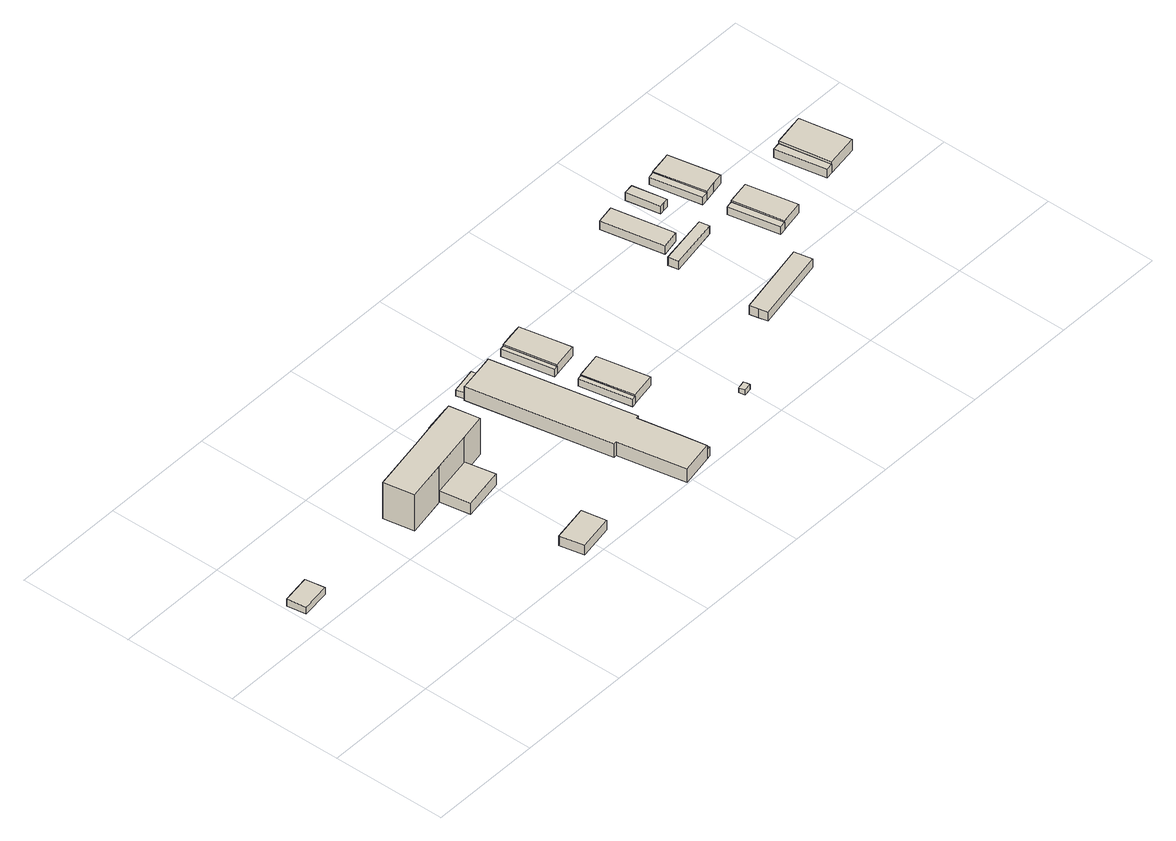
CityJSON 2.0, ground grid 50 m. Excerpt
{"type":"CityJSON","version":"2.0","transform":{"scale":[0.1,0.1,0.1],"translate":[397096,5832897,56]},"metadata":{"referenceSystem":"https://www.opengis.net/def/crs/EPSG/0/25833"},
"CityObjects":{
"building1":{"type":"Building","attributes":{"Gemeindeschluessel":"11000003","BezugspunktDach":"2200","function":"31001_2000","measuredHeight":3.43,"storeysAboveGround":1},"address":[{"country":"Germany","locality":"Berlin","thoroughfareNumber":"31","thoroughfareName":"Am Sandhaus"}],"geometry":[{"type":"Solid","lod":"1","boundaries":[[[[0,1,2,3]],[[4,5,6,7]],[[4,7,3,2]],[[5,4,2,1]],[[6,5,1,0]],[[7,6,0,3]]]]}]},
"building2":{"type":"Building","attributes":{"Gemeindeschluessel":"11000003","BezugspunktDach":"2200","function":"31001_3024","measuredHeight":4.75,"storeysAboveGround":1},"address":[{"country":"Germany","locality":"Berlin","thoroughfareNumber":"31 (4)","thoroughfareName":"Am Sandhaus"}],"geometry":[{"type":"Solid","lod":"1","boundaries":[[[[8,9,10,11]],[[12,13,14,15]],[[12,15,11,10]],[[13,12,10,9]],[[14,13,9,8]],[[15,14,8,11]]]]}]},
"building3":{"type":"Building","attributes":{"Gemeindeschluessel":"11000003","BezugspunktDach":"2200","function":"31001_3024","measuredHeight":17.57,"storeysAboveGround":5},"address":[{"country":"Germany","locality":"Berlin","thoroughfareNumber":"31","thoroughfareName":"Am Sandhaus"}],"geometry":[{"type":"Solid","lod":"1","boundaries":[[[[16,17,18,19,20,21,22,23,24]],[[25,26,27,28,29,30,31,32,33]],[[25,33,24,23]],[[26,25,23,22]],[[27,26,22,21]],[[28,27,21,20]],[[29,28,20,19]],[[30,29,19,18]],[[31,30,18,17]],[[32,31,17,16]],[[33,32,16,24]]]]}]},
"building4":{"type":"Building","attributes":{"Gemeindeschluessel":"11000003","BezugspunktDach":"2200","function":"31001_3024","measuredHeight":5.42,"storeysAboveGround":1},"address":[{"country":"Germany","locality":"Berlin","thoroughfareNumber":"31 (3)","thoroughfareName":"Am Sandhaus"}],"geometry":[{"type":"Solid","lod":"1","boundaries":[[[[34,35,36,37]],[[38,39,40,41]],[[38,41,37,36]],[[39,38,36,35]],[[40,39,35,34]],[[41,40,34,37]]]]}]},
"building5":{"type":"Building","attributes":{"Gemeindeschluessel":"11000003","BezugspunktDach":"2200","function":"31001_3024","measuredHeight":5.18,"storeysAboveGround":1},"address":[{"country":"Germany","locality":"Berlin","thoroughfareNumber":"31 (1)","thoroughfareName":"Am Sandhaus"}],"geometry":[{"type":"Solid","lod":"1","boundaries":[[[[42,43,44,45,46]],[[47,26,25,48,49]],[[47,49,46,45]],[[26,47,45,44]],[[25,26,44,43]],[[48,25,43,42]],[[49,48,42,46]]]]}]},
"building6":{"type":"Building","attributes":{"Gemeindeschluessel":"11000003","BezugspunktDach":"2200","function":"31001_3024","measuredHeight":3.55,"storeysAboveGround":1},"address":[{"country":"Germany","locality":"Berlin","thoroughfareNumber":"31 (2)","thoroughfareName":"Am Sandhaus"}],"geometry":[{"type":"Solid","lod":"1","boundaries":[[[[50,51,52,53,54]],[[55,56,57,58,59]],[[55,59,54,53]],[[56,55,53,52]],[[57,56,52,51]],[[58,57,51,50]],[[59,58,50,54]]]]}]},
"building7":{"type":"Building","attributes":{"Gemeindeschluessel":"11000003","BezugspunktDach":"2200","function":"51009_1610","measuredHeight":3.74,"storeysAboveGround":0},"address":[{"country":"Germany","locality":"Berlin"}],"geometry":[{"type":"Solid","lod":"1","boundaries":[[[[54,53,60,61,62]],[[63,64,65,66,67]],[[63,67,62,61]],[[64,63,61,60]],[[65,64,60,53]],[[66,65,53,54]],[[67,66,54,62]]]]}]},
"building8":{"type":"Building","attributes":{"Gemeindeschluessel":"11000003","function":"31001_3024"},"address":[{"country":"Germany","locality":"Berlin","thoroughfareNumber":"31 (5)","thoroughfareName":"Am Sandhaus"}],"children":["building8-1","building8-2"]},
"building8-1":{"type":"BuildingPart","attributes":{"BezugspunktDach":"2200","measuredHeight":6.76,"storeysAboveGround":2},"parents":["building8"],"geometry":[{"type":"MultiSurface","lod":"1","boundaries":[[[68,69,70,71,72,73,74,75,76,77,78]],[[79,80,81,82,83,84,85,86,87,88,89]],[[79,89,78,77]],[[80,79,77,76]],[[81,80,76,75]],[[82,81,75,74]],[[83,82,74,73]],[[84,83,73,72]],[[85,84,90,91,92,93,72,71]],[[86,85,71,70]],[[87,86,70,69]],[[88,87,69,68]],[[89,88,68,78]],[[93,92,91,90]]]}]},
"building8-2":{"type":"BuildingPart","attributes":{"BezugspunktDach":"2200","measuredHeight":4.42,"storeysAboveGround":2},"parents":["building8"],"geometry":[{"type":"MultiSurface","lod":"1","boundaries":[[[92,94,95,93]],[[96,97,91,90]],[[96,90,93,95]],[[97,96,95,94]],[[91,97,94,92]],[[91,98,92,93,90]]]}]},
"building9":{"type":"Building","attributes":{"Gemeindeschluessel":"11000003","BezugspunktDach":"2200","function":"51009_1610","measuredHeight":3.31,"storeysAboveGround":0},"address":[{"country":"Germany","locality":"Berlin"}],"geometry":[{"type":"Solid","lod":"1","boundaries":[[[[99,100,101,102]],[[103,104,105,106]],[[103,106,102,101]],[[104,103,101,100]],[[105,104,100,99]],[[106,105,99,102]]]]}]},
"building10":{"type":"Building","attributes":{"Gemeindeschluessel":"11000003","BezugspunktDach":"2200","function":"51009_1610","measuredHeight":3.6,"storeysAboveGround":0},"address":[{"country":"Germany","locality":"Berlin"}],"geometry":[{"type":"Solid","lod":"1","boundaries":[[[[107,108,109,110]],[[111,112,113,114]],[[111,114,110,109]],[[112,111,109,108]],[[113,112,108,107]],[[114,113,107,110]]]]}]},
"building11":{"type":"Building","attributes":{"Gemeindeschluessel":"11000003","BezugspunktDach":"2200","function":"51009_1610","measuredHeight":3.65,"storeysAboveGround":0},"address":[{"country":"Germany","locality":"Berlin"}],"geometry":[{"type":"Solid","lod":"1","boundaries":[[[[115,116,117,118]],[[119,120,121,122]],[[119,122,118,117]],[[120,119,117,116]],[[121,120,116,115]],[[122,121,115,118]]]]}]},
"building12":{"type":"Building","attributes":{"Gemeindeschluessel":"11000003","BezugspunktDach":"2200","function":"31001_2000","measuredHeight":4.79,"storeysAboveGround":1},"address":[{"country":"Germany","locality":"Berlin","thoroughfareNumber":"19 (2)","thoroughfareName":"Am Sandhaus"}],"geometry":[{"type":"Solid","lod":"1","boundaries":[[[[123,124,125,126]],[[127,128,129,130]],[[127,130,126,125]],[[128,127,125,124]],[[129,128,124,123]],[[130,129,123,126]]]]}]},
"building13":{"type":"Building","attributes":{"Gemeindeschluessel":"11000003","BezugspunktDach":"2200","function":"31001_2000","measuredHeight":4.83,"storeysAboveGround":1},"address":[{"country":"Germany","locality":"Berlin","thoroughfareNumber":"19 (1)","thoroughfareName":"Am Sandhaus"}],"geometry":[{"type":"Solid","lod":"1","boundaries":[[[[131,132,133,134,135]],[[136,137,138,120,119]],[[136,119,135,134]],[[137,136,134,133]],[[138,137,133,132]],[[120,138,132,131]],[[119,120,131,135]]]]}]},
"building14":{"type":"Building","attributes":{"Gemeindeschluessel":"11000003","BezugspunktDach":"2200","function":"31001_2000","measuredHeight":2.98,"storeysAboveGround":1},"address":[{"country":"Germany","locality":"Berlin","thoroughfareNumber":"19 (3)","thoroughfareName":"Am Sandhaus"}],"geometry":[{"type":"Solid","lod":"1","boundaries":[[[[139,140,141,142,143]],[[144,145,146,147,148]],[[144,148,143,142]],[[145,144,142,141]],[[146,145,141,140]],[[147,146,140,139]],[[148,147,139,143]]]]}]},
"building15":{"type":"Building","attributes":{"Gemeindeschluessel":"11000003","BezugspunktDach":"2200","function":"31001_2000","measuredHeight":4.86,"storeysAboveGround":1},"address":[{"country":"Germany","locality":"Berlin","thoroughfareNumber":"19 (4)","thoroughfareName":"Am Sandhaus"}],"geometry":[{"type":"Solid","lod":"1","boundaries":[[[[149,150,151,152,153,154]],[[155,156,157,158,159,160]],[[155,160,154,153]],[[156,155,153,152]],[[157,156,152,151]],[[158,157,151,150]],[[159,158,150,149]],[[160,159,149,154]]]]}]},
"building16":{"type":"Building","attributes":{"Gemeindeschluessel":"11000003","BezugspunktDach":"2200","function":"31001_2000","measuredHeight":4.54,"storeysAboveGround":1},"address":[{"country":"Germany","locality":"Berlin","thoroughfareNumber":"19","thoroughfareName":"Am Sandhaus"}],"geometry":[{"type":"Solid","lod":"1","boundaries":[[[[161,162,163,164]],[[165,166,167,168]],[[165,168,164,163]],[[166,165,163,162]],[[167,166,162,161]],[[168,167,161,164]]]]}]},
"building17":{"type":"Building","attributes":{"Gemeindeschluessel":"11000003","BezugspunktDach":"2200","function":"31001_2000","measuredHeight":3.99,"storeysAboveGround":1},"address":[{"country":"Germany","locality":"Berlin","thoroughfareNumber":"19 (5)","thoroughfareName":"Am Sandhaus"}],"geometry":[{"type":"Solid","lod":"1","boundaries":[[[[169,170,171,172]],[[173,174,175,176]],[[173,176,172,171]],[[174,173,171,170]],[[175,174,170,169]],[[176,175,169,172]]]]}]},
"building18":{"type":"Building","attributes":{"Gemeindeschluessel":"11000003","BezugspunktDach":"2200","function":"31001_2000","measuredHeight":3.87,"storeysAboveGround":1},"address":[{"country":"Germany","locality":"Berlin","thoroughfareNumber":"19 (6)","thoroughfareName":"Am Sandhaus"}],"geometry":[{"type":"Solid","lod":"1","boundaries":[[[[177,178,179,180,181]],[[182,183,184,185,186]],[[182,186,181,180]],[[183,182,180,179]],[[184,183,179,178]],[[185,184,178,177]],[[186,185,177,181]]]]}]},
"building19":{"type":"Building","attributes":{"Gemeindeschluessel":"11000003","BezugspunktDach":"2200","function":"51009_1610","measuredHeight":3.65,"storeysAboveGround":0},"address":[{"country":"Germany","locality":"Berlin"}],"geometry":[{"type":"Solid","lod":"1","boundaries":[[[[187,188,189,190]],[[191,192,193,194]],[[191,194,190,189]],[[192,191,189,188]],[[193,192,188,187]],[[194,193,187,190]]]]}]},
"building20":{"type":"Building","attributes":{"Gemeindeschluessel":"11000003","BezugspunktDach":"2200","function":"51009_1610","measuredHeight":3.6,"storeysAboveGround":0},"address":[{"country":"Germany","locality":"Berlin"}],"geometry":[{"type":"Solid","lod":"1","boundaries":[[[[195,196,197,198]],[[199,200,201,202]],[[199,202,198,197]],[[200,199,197,196]],[[201,200,196,195]],[[202,201,195,198]]]]}]},
"building21":{"type":"Building","attributes":{"Gemeindeschluessel":"11000003","BezugspunktDach":"2200","function":"31001_2000","measuredHeight":4.68,"storeysAboveGround":1},"address":[{"country":"Germany","locality":"Berlin","thoroughfareNumber":"19 (8)","thoroughfareName":"Am Sandhaus"}],"geometry":[{"type":"Solid","lod":"1","boundaries":[[[[203,204,205,206,207]],[[208,209,210,211,212]],[[208,212,207,206]],[[209,208,206,205]],[[210,209,205,204]],[[211,210,204,203]],[[212,211,203,207]]]]}]},
"building22":{"type":"Building","attributes":{"Gemeindeschluessel":"11000003","BezugspunktDach":"2200","function":"31001_2000","measuredHeight":4.68,"storeysAboveGround":1},"address":[{"country":"Germany","locality":"Berlin","thoroughfareNumber":"19 (7)","thoroughfareName":"Am Sandhaus"}],"geometry":[{"type":"Solid","lod":"1","boundaries":[[[[213,214,215,216,217,218]],[[219,220,221,222,200,199]],[[219,199,218,217]],[[220,219,217,216]],[[221,220,216,215]],[[222,221,215,214]],[[200,222,214,213]],[[199,200,213,218]]]]}]},
"building23":{"type":"Building","attributes":{"Gemeindeschluessel":"11000003","BezugspunktDach":"2200","function":"51009_1610","measuredHeight":4.1,"storeysAboveGround":0},"address":[{"country":"Germany","locality":"Berlin"}],"geometry":[{"type":"Solid","lod":"1","boundaries":[[[[223,224,225,226]],[[227,228,229,230]],[[227,230,226,225]],[[228,227,225,224]],[[229,228,224,223]],[[230,229,223,226]]]]}]},
"building24":{"type":"Building","attributes":{"Gemeindeschluessel":"11000003","BezugspunktDach":"2200","function":"31001_2000","measuredHeight":5.99,"storeysAboveGround":1},"address":[{"country":"Germany","locality":"Berlin","thoroughfareNumber":"19 (9)","thoroughfareName":"Am Sandhaus"}],"geometry":[{"type":"Solid","lod":"1","boundaries":[[[[231,232,233,234,235]],[[236,237,238,228,227]],[[236,227,235,234]],[[237,236,234,233]],[[238,237,233,232]],[[228,238,232,231]],[[227,228,231,235]]]]}]}
},
"vertices":[
[20,589,46],[147,606,46],[133,691,46],[8,672,46],[133,691,12],[147,606,12],[20,589,12],[8,672,12],
[933,33,49],[1090,60,49],[1071,167,49],[912,138,49],[1071,167,2],[1090,60,2],[933,33,2],[912,138,2],
[624,584,186],[801,618,186],[982,651,186],[1099,674,186],[1084,757,186],[1075,806,186],[928,779,186],[835,761,186],[600,717,186],[835,761,10],[928,779,10],[1075,806,10],[1084,757,10],[1099,674,10],[982,651,10],[801,618,10],[624,584,10],[600,717,10],
[824,486,66],[1007,520,66],[982,651,66],[801,618,66],[982,651,12],[1007,520,12],[824,486,12],[801,618,12],
[830,786,56],[835,761,56],[928,779,56],[919,826,56],[825,810,56],[919,826,10],[830,786,10],[825,810,10],
[1075,806,42],[1084,757,42],[1182,775,42],[1163,875,42],[1066,858,42],[1163,875,7],[1182,775,7],[1084,757,7],[1075,806,7],[1066,858,7],
[1185,879,42],[1178,908,42],[1060,887,42],[1178,908,5],[1185,879,5],[1163,875,5],[1066,858,5],[1060,887,5],
[1408,295,70],[1421,297,70],[1477,4,70],[1621,32,70],[1600,152,70],[1568,325,70],[1581,328,70],[1463,946,70],[1409,936,70],[1297,916,70],[1292,915,70],[1297,916,3],[1409,936,3],[1463,946,3],[1581,328,3],[1568,325,3],[1600,152,3],[1621,32,3],[1477,4,3],[1421,297,3],[1408,295,3],[1292,915,3],[1600,152,4],[1621,32,4],[1621,32,48],[1600,152,48],
[1640,36,48],[1617,155,48],[1617,155,4],[1640,36,4],[1621,32,28],
[1297,916,35],[1409,936,35],[1401,975,35],[1287,953,35],[1401,975,6],[1409,936,6],[1297,916,6],[1287,953,6],
[1664,425,38],[1682,429,38],[1640,653,38],[1620,650,38],[1640,653,2],[1682,429,2],[1664,425,2],[1620,650,2],
[1603,748,38],[1622,751,38],[1580,974,38],[1561,970,38],[1580,974,2],[1622,751,2],[1603,748,2],[1561,970,2],
[1682,429,45],[1794,450,45],[1751,675,45],[1640,653,45],[1751,675,3],[1794,450,3],[1682,429,3],[1640,653,3],
[1622,751,45],[1734,773,45],[1691,994,45],[1635,984,45],[1580,974,45],[1635,984,2],[1691,994,2],[1734,773,2],
[1978,154,27],[2013,161,27],[2011,174,27],[2008,188,27],[1972,181,27],[2008,188,3],[2011,174,3],[2013,161,3],[1978,154,3],[1972,181,3],
[2332,391,45],[2340,353,45],[2669,419,45],[2661,458,45],[2653,497,45],[2324,430,45],[2653,497,2],[2661,458,2],[2669,419,2],[2340,353,2],[2332,391,2],[2324,430,2],
[2371,873,48],[2450,890,48],[2400,1158,48],[2320,1143,48],[2400,1158,6],[2450,890,6],[2371,873,6],[2320,1143,6],
[2341,782,45],[2562,823,45],[2554,866,45],[2333,827,45],[2554,866,5],[2562,823,5],[2341,782,5],[2333,827,5],
[2528,1027,44],[2550,1031,44],[2573,1035,44],[2545,1182,44],[2501,1175,44],[2545,1182,7],[2573,1035,7],[2550,1031,7],[2528,1027,7],[2501,1175,7],
[2727,623,42],[2757,629,42],[2714,849,42],[2684,843,42],[2714,849,5],[2757,629,5],[2727,623,5],[2684,843,5],
[2665,943,43],[2695,948,43],[2651,1170,43],[2622,1164,43],[2651,1170,7],[2695,948,7],[2665,943,7],[2622,1164,7],
[2757,629,49],[2859,648,49],[2816,868,49],[2765,859,49],[2714,849,49],[2765,859,6],[2816,868,6],[2859,648,6],[2757,629,6],[2714,849,6],
[2695,948,49],[2746,959,49],[2796,969,49],[2753,1189,49],[2702,1179,49],[2651,1170,49],[2702,1179,7],[2753,1189,7],[2796,969,7],[2746,959,7],
[3072,693,48],[3104,699,48],[3065,920,48],[3031,915,48],[3065,920,6],[3104,699,6],[3072,693,6],[3031,915,6],
[3104,699,60],[3246,722,60],[3207,946,60],[3136,933,60],[3065,920,60],[3136,933,6],[3207,946,6],[3246,722,6]
]}
